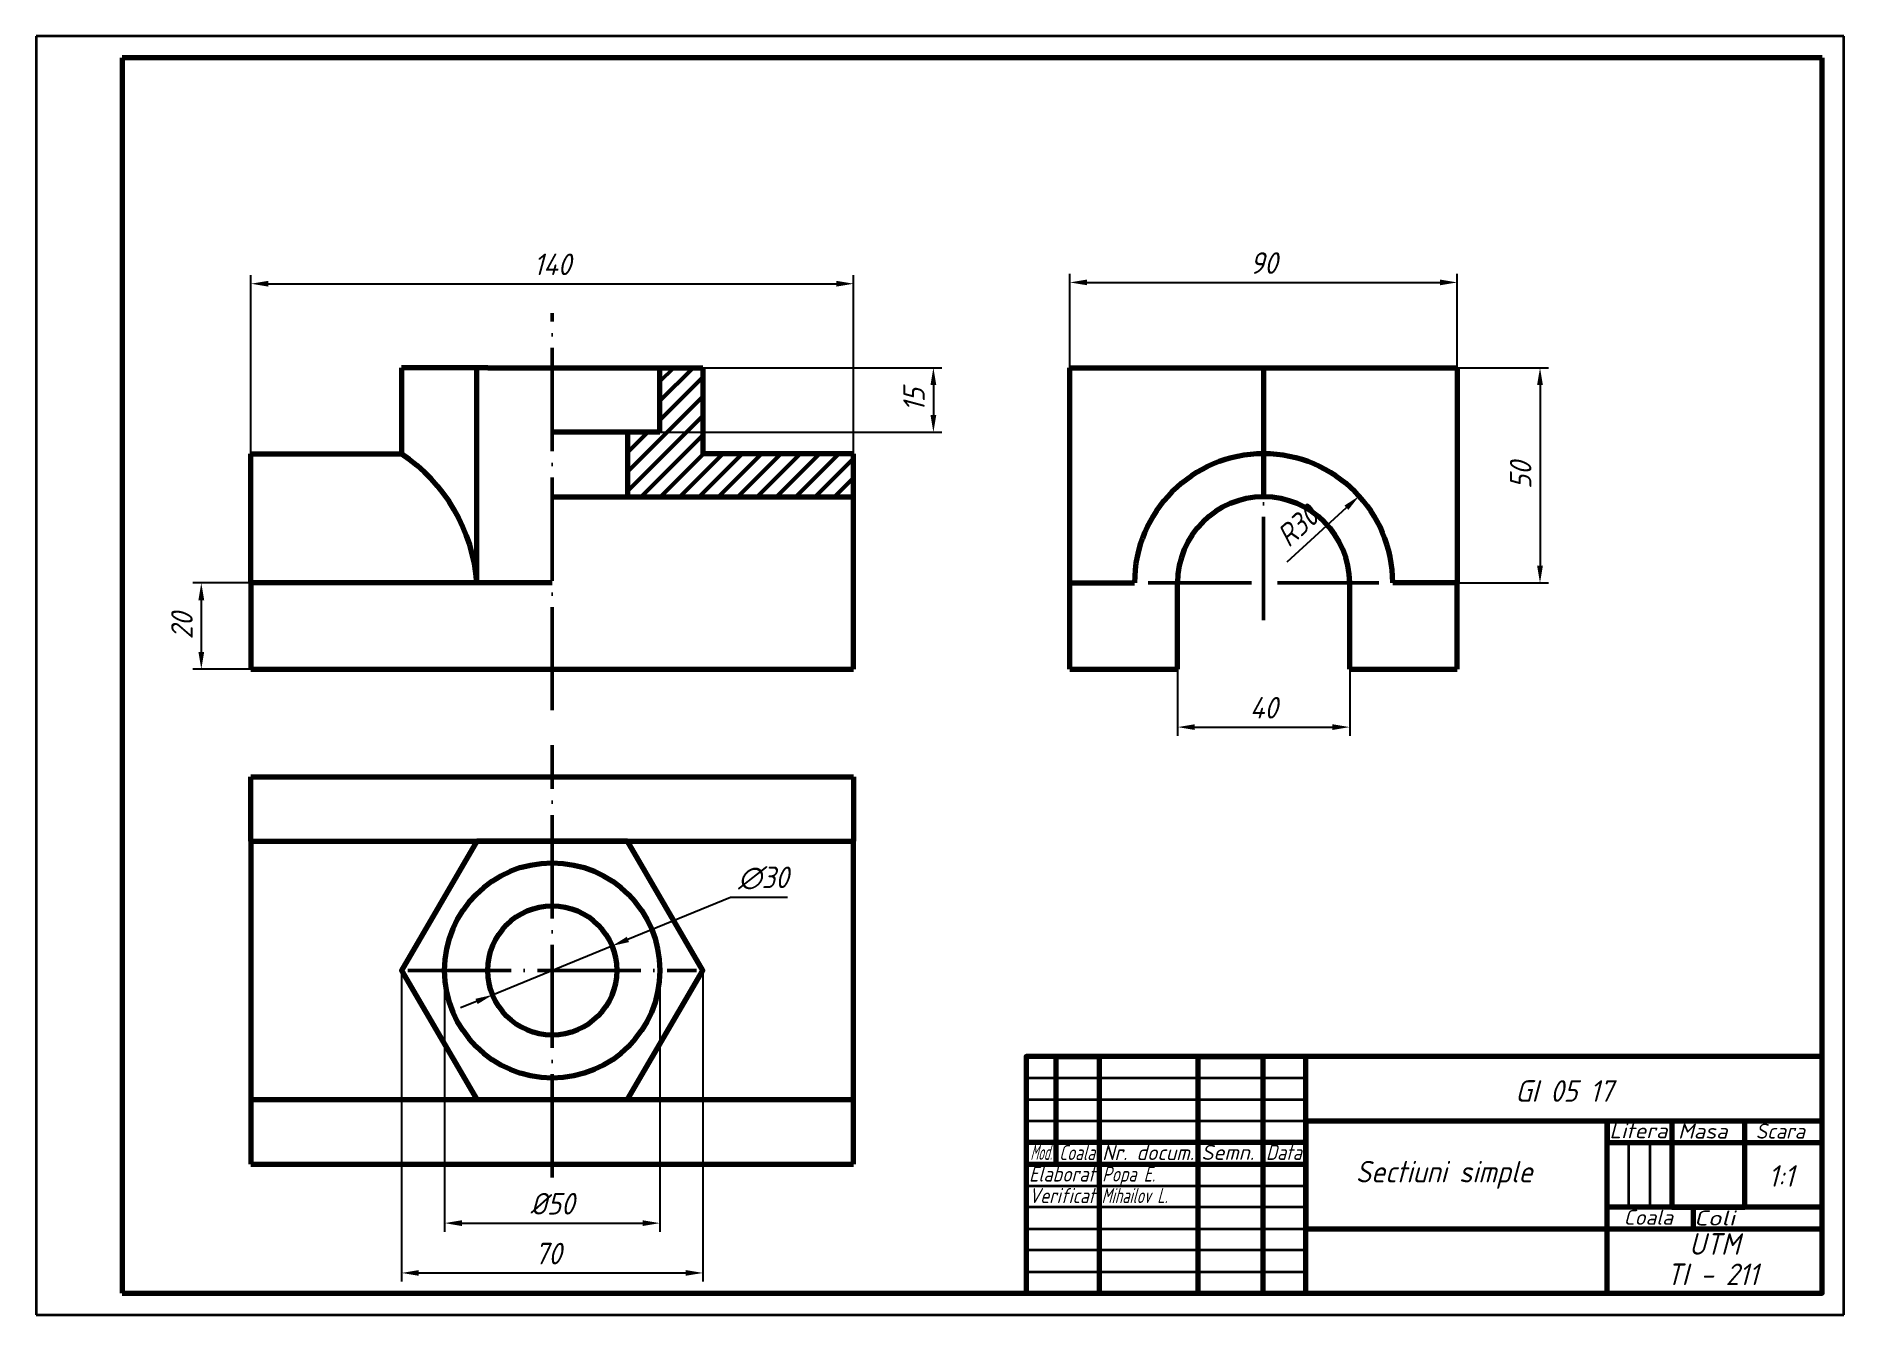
# Model space of a CAD drawing. Header units: millimetres. Extents: x 0 to 420, y 0 to 297.
import ezdxf
from ezdxf.enums import TextEntityAlignment as Align

# ---------------------------------------------------------------- set-up
doc = ezdxf.new("R2010")
doc.units = ezdxf.units.MM
doc.linetypes.add('ACAD_ISO04W100', pattern=[30, 24, -3, 0, -3])
doc.layers.get('0').update_dxf_attribs({"color": 211})
for name, color, linetype, lineweight in [('Axe', 10, 'ACAD_ISO04W100', 50), ('Contur', 214, 'Continuous', 70), ('Cote', 190, 'Continuous', 50), ('Hasura', 204, 'Continuous', 50), ('Subtire', 211, 'Continuous', 35), ('Text3.5', 241, 'Continuous', 35), ('Text5', 241, 'Continuous', 50), ('Text7', 241, 'Continuous', 70)]:
    doc.layers.add(name, color=color, linetype=linetype, lineweight=lineweight)
doc.styles.get("Standard").update_dxf_attribs({"font": 'isocp.shx', "oblique": 15})
doc.dimstyles.new('ISO-25', dxfattribs={"dimtxt": 5, "dimasz": 4, "dimexe": 2, "dimexo": 0, "dimgap": 2, "dimtad": 1, "dimtoh": 1, "dimdec": 0, "dimrnd": 0.0005, "dimtxsty": 'Standard', "dimcen": 2.5, "dimadec": 0, "dimazin": 0, "dimtfac": 1, "dimtdec": 0, "dimtmove": 0, "dimatfit": 3, "dimldrblk": 'DOTSMALL', "dimfxl": 1, "dimlwd": 25, "dimlwe": 25, "dimarcsym": 0})

# ---------------------------------------------------------------- blocks, each defined once
blk = doc.blocks.new('*D5')
at = {"layer": 'Cote', "color": 0, "lineweight": 25, "transparency": 16777216}
for p, q in [((330.19, 219.99), (351.41, 219.99)), ((349.41, 215.99), (349.41, 173.99)), ((330.19, 169.99), (351.41, 169.99))]:
    blk.add_line(p, q, dxfattribs=at)
at = {"layer": 'Cote', "color": 0, "transparency": 16777216}
for points in [[(348.74, 215.99), (350.07, 215.99), (349.41, 219.99)], [(348.74, 173.99), (350.07, 173.99), (349.41, 169.99)]]:
    blk.add_solid(points, dxfattribs=at)
at = {"layer": 'Defpoints', "color": 0, "transparency": 16777216}
for p in [(330.19, 219.99), (330.19, 169.99), (349.41, 169.99)]:
    blk.add_point(p, dxfattribs=at)
at = {"layer": 'Cote', "color": 0, "transparency": 16777216, "insert": (344.91, 194.99), "char_height": 5, "attachment_point": 5, "rotation": 90}
blk.add_mtext('50', dxfattribs=at)
blk = doc.blocks.new('_DotSmall')
at = {"color": 0, "linetype": 'ByBlock', "const_width": 0.5}
blk.add_lwpolyline([(-0.0625, 0, 1), (0.0625, 0, 1)], format="xyb", close=True, dxfattribs=at)
blk = doc.blocks.new('*D6')
at = {"layer": 'Cote', "color": 0, "lineweight": 25, "transparency": 16777216}
for p, q in [((161.31, 96.95), (137.5, 87.19)), ((174.58, 96.95), (161.31, 96.95)), ((106.03, 74.31), (133.79, 85.68)), ((102.33, 72.79), (98.63, 71.28))]:
    blk.add_line(p, q, dxfattribs=at)
at = {"layer": 'Cote', "color": 0, "transparency": 16777216}
for points in [[(137.24, 87.81), (137.75, 86.58), (133.79, 85.68)], [(102.08, 73.41), (102.58, 72.18), (106.03, 74.31)]]:
    blk.add_solid(points, dxfattribs=at)
at = {"layer": 'Defpoints', "color": 0, "transparency": 16777216}
for p in [(133.79, 85.68), (106.03, 74.31)]:
    blk.add_point(p, dxfattribs=at)
at = {"layer": 'Cote', "color": 0, "transparency": 16777216, "insert": (168.95, 101.45), "char_height": 5, "attachment_point": 5}
blk.add_mtext('∅30', dxfattribs=at)
blk = doc.blocks.new('*D7')
at = {"layer": 'Cote', "color": 0, "lineweight": 25, "transparency": 16777216}
for p, q in [((84.91, 79.99), (84.91, 7.73)), ((154.91, 79.99), (154.91, 7.73)), ((88.91, 9.73), (150.91, 9.73))]:
    blk.add_line(p, q, dxfattribs=at)
at = {"layer": 'Cote', "color": 0, "transparency": 16777216}
for points in [[(88.91, 10.4), (88.91, 9.07), (84.91, 9.73)], [(150.91, 10.4), (150.91, 9.07), (154.91, 9.73)]]:
    blk.add_solid(points, dxfattribs=at)
at = {"layer": 'Defpoints', "color": 0, "transparency": 16777216}
for p in [(84.91, 79.99), (154.91, 79.99), (154.91, 9.73)]:
    blk.add_point(p, dxfattribs=at)
at = {"layer": 'Cote', "color": 0, "transparency": 16777216, "insert": (118.93, 14.23), "char_height": 5, "attachment_point": 5}
blk.add_mtext('70', dxfattribs=at)
blk = doc.blocks.new('*D8')
at = {"layer": 'Cote', "color": 0, "lineweight": 25, "transparency": 16777216}
blk.add_line((290.64, 174.94), (304.43, 187.49), dxfattribs=at)
at = {"layer": 'Cote', "color": 0, "transparency": 16777216}
blk.add_solid([(303.98, 187.98), (304.88, 186.99), (307.39, 190.18)], dxfattribs=at)
at = {"layer": 'Defpoints', "color": 0, "transparency": 16777216}
for p in [(307.39, 190.18), (285.19, 169.99)]:
    blk.add_point(p, dxfattribs=at)
at = {"layer": 'Cote', "color": 0, "transparency": 16777216, "insert": (293.03, 183.2), "char_height": 5, "attachment_point": 5, "rotation": 42.28}
blk.add_mtext('R30', dxfattribs=at)
blk = doc.blocks.new('*D9')
at = {"layer": 'Cote', "color": 0, "lineweight": 25, "transparency": 16777216}
for p, q in [((94.91, 79.99), (94.91, 19.3)), ((144.91, 79.99), (144.91, 19.3)), ((98.91, 21.3), (140.91, 21.3))]:
    blk.add_line(p, q, dxfattribs=at)
at = {"layer": 'Cote', "color": 0, "transparency": 16777216}
for points in [[(98.91, 21.97), (98.91, 20.63), (94.91, 21.3)], [(140.91, 21.97), (140.91, 20.63), (144.91, 21.3)]]:
    blk.add_solid(points, dxfattribs=at)
at = {"layer": 'Defpoints', "color": 0, "transparency": 16777216}
for p in [(94.91, 79.99), (144.91, 79.99), (144.91, 21.3)]:
    blk.add_point(p, dxfattribs=at)
at = {"layer": 'Cote', "color": 0, "transparency": 16777216, "insert": (119.91, 25.8), "char_height": 5, "attachment_point": 5}
blk.add_mtext('%%C50', dxfattribs=at)
blk = doc.blocks.new('*D10')
at = {"layer": 'Cote', "color": 0, "lineweight": 25, "transparency": 16777216}
for p, q in [((265.19, 149.99), (265.19, 134.51)), ((305.19, 149.99), (305.19, 134.51)), ((269.19, 136.51), (301.19, 136.51))]:
    blk.add_line(p, q, dxfattribs=at)
at = {"layer": 'Cote', "color": 0, "transparency": 16777216}
for points in [[(269.19, 137.18), (269.19, 135.85), (265.19, 136.51)], [(301.19, 137.18), (301.19, 135.85), (305.19, 136.51)]]:
    blk.add_solid(points, dxfattribs=at)
at = {"layer": 'Defpoints', "color": 0, "transparency": 16777216}
for p in [(265.19, 149.99), (305.19, 149.99), (305.19, 136.51)]:
    blk.add_point(p, dxfattribs=at)
at = {"layer": 'Cote', "color": 0, "transparency": 16777216, "insert": (285.19, 141.01), "char_height": 5, "attachment_point": 5}
blk.add_mtext('40', dxfattribs=at)
blk = doc.blocks.new('*D11')
at = {"layer": 'Cote', "color": 0, "lineweight": 25, "transparency": 16777216}
for p, q in [((240.19, 219.99), (240.19, 241.8)), ((244.19, 239.8), (326.19, 239.8)), ((330.19, 219.99), (330.19, 241.8))]:
    blk.add_line(p, q, dxfattribs=at)
at = {"layer": 'Cote', "color": 0, "transparency": 16777216}
for points in [[(244.19, 240.47), (244.19, 239.14), (240.19, 239.8)], [(326.19, 240.47), (326.19, 239.14), (330.19, 239.8)]]:
    blk.add_solid(points, dxfattribs=at)
at = {"layer": 'Defpoints', "color": 0, "transparency": 16777216}
for p in [(330.19, 239.8), (240.19, 219.99), (330.19, 219.99)]:
    blk.add_point(p, dxfattribs=at)
at = {"layer": 'Cote', "color": 0, "transparency": 16777216, "insert": (285.19, 244.3), "char_height": 5, "attachment_point": 5}
blk.add_mtext('90', dxfattribs=at)
blk = doc.blocks.new('*D13')
at = {"layer": 'Cote', "color": 0, "lineweight": 25, "transparency": 16777216}
for p, q in [((49.91, 199.99), (49.91, 241.5)), ((53.91, 239.5), (185.91, 239.5)), ((189.91, 199.99), (189.91, 241.5))]:
    blk.add_line(p, q, dxfattribs=at)
at = {"layer": 'Cote', "color": 0, "transparency": 16777216}
for points in [[(53.91, 240.17), (53.91, 238.83), (49.91, 239.5)], [(185.91, 240.17), (185.91, 238.83), (189.91, 239.5)]]:
    blk.add_solid(points, dxfattribs=at)
at = {"layer": 'Defpoints', "color": 0, "transparency": 16777216}
for p in [(189.91, 239.5), (49.91, 199.99), (189.91, 199.99)]:
    blk.add_point(p, dxfattribs=at)
at = {"layer": 'Cote', "color": 0, "transparency": 16777216, "insert": (119.91, 244), "char_height": 5, "attachment_point": 5}
blk.add_mtext('140', dxfattribs=at)
blk = doc.blocks.new('*D14')
at = {"layer": 'Cote', "color": 0, "lineweight": 25, "transparency": 16777216}
for p, q in [((144.91, 219.99), (210.46, 219.99)), ((208.46, 215.99), (208.46, 208.99)), ((144.91, 204.99), (210.46, 204.99))]:
    blk.add_line(p, q, dxfattribs=at)
at = {"layer": 'Cote', "color": 0, "transparency": 16777216}
for points in [[(207.8, 215.99), (209.13, 215.99), (208.46, 219.99)], [(207.8, 208.99), (209.13, 208.99), (208.46, 204.99)]]:
    blk.add_solid(points, dxfattribs=at)
at = {"layer": 'Defpoints', "color": 0, "transparency": 16777216}
for p in [(144.91, 219.99), (144.91, 204.99), (208.46, 204.99)]:
    blk.add_point(p, dxfattribs=at)
at = {"layer": 'Cote', "color": 0, "transparency": 16777216, "insert": (203.96, 212.49), "char_height": 5, "attachment_point": 5, "rotation": 90}
blk.add_mtext('15', dxfattribs=at)
blk = doc.blocks.new('*D16')
at = {"layer": 'Cote', "color": 0, "lineweight": 25, "transparency": 16777216}
for p, q in [((49.91, 169.99), (36.37, 169.99)), ((38.37, 165.99), (38.37, 153.99)), ((49.91, 149.99), (36.37, 149.99))]:
    blk.add_line(p, q, dxfattribs=at)
at = {"layer": 'Cote', "color": 0, "transparency": 16777216}
for points in [[(37.7, 165.99), (39.04, 165.99), (38.37, 169.99)], [(37.7, 153.99), (39.04, 153.99), (38.37, 149.99)]]:
    blk.add_solid(points, dxfattribs=at)
at = {"layer": 'Defpoints', "color": 0, "transparency": 16777216}
for p in [(49.91, 169.99), (38.37, 149.99), (49.91, 149.99)]:
    blk.add_point(p, dxfattribs=at)
at = {"layer": 'Cote', "color": 0, "transparency": 16777216, "insert": (33.87, 159.99), "char_height": 5, "attachment_point": 5, "rotation": 90}
blk.add_mtext('20', dxfattribs=at)

msp = doc.modelspace()

# ---------------------------------------------------------------- hatches: boundary and pattern name
at = {"layer": 'Hasura'}
h = msp.add_hatch(dxfattribs=at)
h.set_pattern_fill('ANSI31', color=256)
h.paths.add_polyline_path([(189.91, 199.99), (154.91, 199.99), (154.91, 219.99), (144.91, 219.99), (144.91, 204.99), (137.41, 204.99), (137.41, 189.99), (189.91, 189.99)])

# ---------------------------------------------------------------- linework, layer by layer
at = {"layer": 'Axe'}
for p, q in [((119.91, 140.41), (119.91, 232.65)), ((285.19, 161.35), (285.19, 194.48)), ((258.35, 169.99), (311.96, 169.99)), ((119.91, 31.88), (119.91, 132.29)), ((86.39, 79.99), (153.44, 79.99))]:
    msp.add_line(p, q, dxfattribs=at)
at = {"layer": 'Contur'}
for p, q in [((415, 292), (20, 292)), ((20, 292), (20, 5)), ((415, 5), (415, 292)), ((104.91, 219.99), (84.91, 219.99)), ((84.91, 219.99), (84.91, 199.99)), ((102.41, 169.99), (102.41, 219.99)), ((104.91, 219.99), (134.91, 219.99)), ((134.91, 219.99), (154.91, 219.99)), ((144.91, 204.99), (144.91, 219.99)), ((154.91, 219.99), (154.91, 199.99)), ((240.19, 169.99), (240.19, 219.99)), ((240.19, 219.99), (330.19, 219.99)), ((285.19, 219.99), (285.19, 199.99)), ((330.19, 219.99), (330.19, 169.99)), ((144.91, 204.99), (119.91, 204.99)), ((137.41, 204.99), (137.41, 189.99)), ((49.91, 169.99), (49.91, 199.99)), ((49.91, 199.99), (84.91, 199.99)), ((189.91, 199.99), (154.91, 199.99)), ((189.91, 169.99), (189.91, 199.99)), ((285.19, 199.99), (285.19, 189.99)), ((119.91, 189.99), (189.91, 189.99)), ((119.91, 169.99), (49.91, 169.99)), ((49.91, 169.99), (49.91, 149.99)), ((189.91, 149.99), (189.91, 169.99)), ((240.19, 149.99), (240.19, 169.99)), ((240.19, 169.99), (255.19, 169.99)), ((265.19, 149.99), (265.19, 169.99)), ((305.19, 149.99), (305.19, 169.99)), ((330.19, 169.99), (315.19, 169.99)), ((330.19, 149.99), (330.19, 169.99)), ((49.91, 149.99), (189.91, 149.99)), ((240.19, 149.99), (265.19, 149.99)), ((305.19, 149.99), (330.19, 149.99)), ((49.91, 124.99), (189.91, 124.99)), ((49.91, 109.99), (49.91, 124.99)), ((189.91, 124.99), (189.91, 109.99)), ((119.91, 114.99), (119.91, 114.99)), ((119.91, 114.99), (119.91, 114.99)), ((49.91, 109.99), (49.91, 49.99)), ((49.91, 109.99), (189.91, 109.99)), ((189.91, 49.99), (189.91, 109.99)), ((237, 60), (247, 60)), ((237, 35), (237, 60)), ((237, 60), (247, 60)), ((247, 60), (247, 5)), ((270, 5), (270, 60)), ((270, 60), (285, 60)), ((285, 60), (285, 5)), ((295, 5), (295, 60)), ((49.91, 49.99), (49.91, 34.99)), ((49.91, 49.99), (189.91, 49.99)), ((189.91, 34.99), (189.91, 49.99)), ((119.91, 44.99), (119.91, 44.99)), ((415, 45), (295, 45)), ((295, 45), (295, 20)), ((365, 5), (365, 45)), ((365, 45), (365, 40)), ((380, 45), (380, 25)), ((397, 25), (397, 45)), ((295, 40), (230, 40)), ((295, 35), (295, 40)), ((365, 40), (415, 40)), ((49.91, 34.99), (189.91, 34.99)), ((230, 35), (295, 35)), ((415, 25), (365, 25)), ((380, 25), (397, 25)), ((385, 25), (385, 20)), ((415, 20), (415, 25)), ((295, 20), (415, 20)), ((20, 5), (230, 5)), ((230, 5), (415, 5)), ((247, 5), (270, 5)), ((247, 5), (270, 5)), ((285, 5), (295, 5))]:
    msp.add_line(p, q, dxfattribs=at)
for points in [[(102.41, 109.99), (84.91, 79.99), (102.41, 49.99), (137.41, 49.99), (154.91, 79.99), (137.41, 109.99)], [(230, 5), (415, 5), (415, 60), (230, 60)]]:
    msp.add_lwpolyline(points, close=True, dxfattribs=at)
for radius in [25, 15]:
    msp.add_circle((119.91, 79.99), radius, dxfattribs=at)
for centre, radius, start, end in [((62.87, 167.03), 39.66, 4.2874, 56.2255), ((285.19, 169.99), 30, 0, 180), ((285.19, 169.99), 20, 0, 180)]:
    msp.add_arc(centre, radius, start, end, dxfattribs=at)
at = {"layer": 'Subtire'}
for p, q in [((420, 297), (0, 297)), ((0, 297), (0, 0)), ((420, 0), (420, 297)), ((295, 55), (230, 55)), ((295, 50), (295, 55)), ((230, 45), (230, 50)), ((230, 50), (295, 50)), ((295, 45), (230, 45)), ((370, 40), (370, 25)), ((375, 25), (375, 40)), ((230, 25), (230, 30)), ((230, 30), (295, 30)), ((295, 25), (230, 25)), ((295, 20), (295, 25)), ((370, 25), (375, 25)), ((415, 20), (415, 25)), ((230, 15), (230, 20)), ((230, 20), (295, 20)), ((295, 15), (230, 15)), ((295, 10), (295, 15)), ((230, 10), (295, 10)), ((247, 5), (270, 5)), ((285, 5), (295, 5)), ((0, 0), (420, 0))]:
    msp.add_line(p, q, dxfattribs=at)

# ---------------------------------------------------------------- texts
at = {"layer": 'Text3.5', "oblique": 15}
for s, width, p, p2 in [('Litera', 1.102948, (365.54, 41.02), (379, 41.02)), ('Masa', 1.133267, (381.49, 40.93), (392.95, 40.93)), ('Scara', 0.996188, (399.49, 40.93), (410.95, 40.93)), ('Mod.', 0.58309, (231, 36), (236, 36)), ('Coala', 0.770148, (237.68, 35.95), (246, 35.95)), ('Nr. docum.', 1.041222, (247.68, 35.95), (269, 35.95)), ('Semn.', 1.079728, (270.72, 35.99), (283, 35.99)), ('Data', 0.884828, (285.72, 35.99), (294.04, 35.99)), ('Elaborat', 0.884215, (230.68, 30.95), (246, 30.95)), ('Popa E.', 0.848126, (247.68, 30.95), (260, 30.95)), ('Verificat', 0.849876, (230.68, 25.95), (246, 25.95)), ('Mihailov L.', 0.735607, (247.54, 25.95), (262.86, 25.95)), ('Coala', 1.060745, (368.83, 20.91), (380.28, 20.91)), ('Coli', 1.393517, (385.2, 20.74), (394.71, 20.74))]:
    msp.add_text(s, height=3.5, dxfattribs=dict(at, width=width)).set_placement(p, p2, align=Align.FIT)
at = {"layer": 'Text5', "oblique": 15}
for s, p in [('1:1', (405.43, 32.25)), ('UTM', (389.92, 16.47)), ('TI - 211', (389.45, 9.42))]:
    msp.add_text(s, height=5, dxfattribs=at).set_placement(p, align=Align.MIDDLE)
at = {"layer": 'Text7', "oblique": 15}
for s, p in [('GI 05 17', (355, 52)), ('Sectiuni simple', (327.13, 32.51))]:
    msp.add_text(s, height=5, dxfattribs=at).set_placement(p, align=Align.MIDDLE)

# ---------------------------------------------------------------- dimensions: what is measured, and where the dimension line sits
at = {"layer": 'Cote'}
for base, p1, p2, picture, middle in [((189.91, 239.5), (49.91, 199.99), (189.91, 199.99), '*D13', (119.91, 244)), ((330.19, 239.8), (240.19, 219.99), (330.19, 219.99), '*D11', (285.19, 244.3)), ((305.19, 136.51), (265.19, 149.99), (305.19, 149.99), '*D10', (285.19, 141.01))]:
    dim = msp.add_linear_dim(base=base, p1=p1, p2=p2, dimstyle='ISO-25', dxfattribs=at)
    dim.commit()
    dim.dimension.update_dxf_attribs({"geometry": picture, "text_midpoint": middle})
for base, p1, p2, picture, middle in [((208.46, 204.99), (144.91, 219.99), (144.91, 204.99), '*D14', (203.96, 212.49)), ((349.41, 169.99), (330.19, 219.99), (330.19, 169.99), '*D5', (344.91, 194.99)), ((38.37, 149.99), (49.91, 169.99), (49.91, 149.99), '*D16', (33.87, 159.99))]:
    dim = msp.add_linear_dim(base=base, p1=p1, p2=p2, angle=90, dimstyle='ISO-25', dxfattribs=at)
    dim.commit()
    dim.dimension.update_dxf_attribs({"geometry": picture, "text_midpoint": middle})
dim = msp.add_radius_dim(center=(285.19, 169.99), mpoint=(307.39, 190.18), dimstyle='ISO-25', dxfattribs=at)
dim.commit()
dim.dimension.update_dxf_attribs({"geometry": '*D8', "text_midpoint": (296.05, 179.87), "dimtype": 164})
dim = msp.add_diameter_dim_2p(p1=(106.03, 74.31), p2=(133.79, 85.68), dimstyle='ISO-25', dxfattribs=at)
dim.commit()
dim.dimension.update_dxf_attribs({"geometry": '*D6', "text_midpoint": (168.95, 96.95), "dimtype": 163})
dim = msp.add_linear_dim(base=(154.91, 9.73), p1=(84.91, 79.99), p2=(154.91, 79.99), dimstyle='ISO-25', dxfattribs=at)
dim.commit()
dim.dimension.update_dxf_attribs({"geometry": '*D7', "text_midpoint": (118.93, 9.73), "dimtype": 160})
dim = msp.add_linear_dim(base=(144.91, 21.3), p1=(94.91, 79.99), p2=(144.91, 79.99), text='%%C50', dimstyle='ISO-25', dxfattribs=at)
dim.commit()
dim.dimension.update_dxf_attribs({"geometry": '*D9', "text_midpoint": (119.91, 21.3), "dimtype": 160})

doc.saveas('drawing.dxf')
